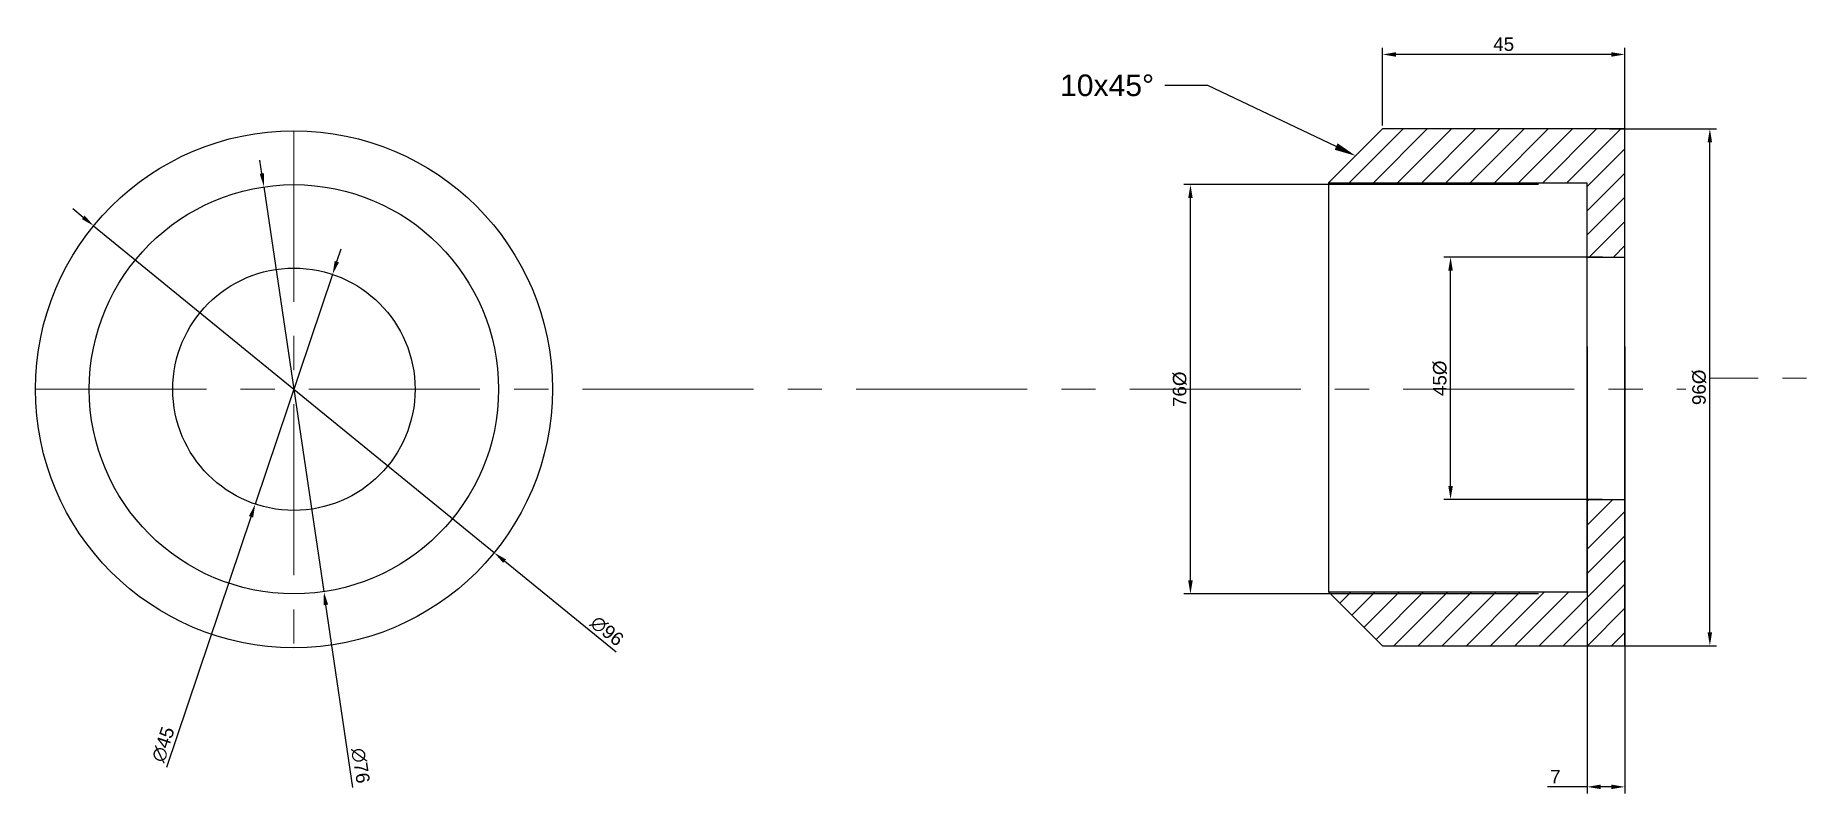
# Model space of a CAD drawing. Header units: millimetres. Extents: x 2972 to 3301, y 1178 to 1319.
import ezdxf
from ezdxf import colors
from ezdxf.entities.mleader import LeaderData, LeaderLine
from ezdxf.math import Vec2, Vec3

# ---------------------------------------------------------------- set-up
doc = ezdxf.new("R2010")
doc.units = ezdxf.units.MM
doc.linetypes.add('AXES', pattern=[50.8, 31.75, -6.35, 6.35, -6.35])
doc.layers.add('Calque1', color=7, linetype='Continuous')
doc.layers.add('les axes', color=135, linetype='AXES', lineweight=5)
doc.styles.get("Standard").update_dxf_attribs({"font": 'arial.ttf'})
doc.dimstyles.new('ISO-25', dxfattribs={"dimtxt": 2.5, "dimasz": 2.5, "dimexe": 1.25, "dimexo": 0.625, "dimtad": 1, "dimtxsty": 'Standard', "dimcen": 2.5, "dimadec": 0, "dimazin": 0, "dimtfac": 1, "dimtmove": 0, "dimatfit": 3, "dimfxl": 1, "dimarcsym": 0})

# ---------------------------------------------------------------- blocks, each defined once
blk = doc.blocks.new('*D11')
at = {"color": 0, "lineweight": -2, "transparency": 16777216}
for p, q in [((3222.06, 1302.25), (3222.06, 1316.69)), ((3267.06, 1292.25), (3267.06, 1316.69)), ((3264.56, 1315.44), (3224.56, 1315.44))]:
    blk.add_line(p, q, dxfattribs=at)
at = {"color": 0, "transparency": 16777216}
for points in [[(3224.56, 1315.86), (3224.56, 1315.02), (3222.06, 1315.44)], [(3264.56, 1315.86), (3264.56, 1315.02), (3267.06, 1315.44)]]:
    blk.add_solid(points, dxfattribs=at)
at = {"layer": 'Defpoints', "color": 0, "transparency": 16777216}
for p in [(3222.06, 1315.44), (3222.06, 1301.62), (3267.06, 1291.62)]:
    blk.add_point(p, dxfattribs=at)
at = {"color": 0, "transparency": 16777216, "insert": (3244.56, 1317.34), "char_height": 2.5, "attachment_point": 5}
blk.add_mtext('45', dxfattribs=at)
blk = doc.blocks.new('*D13')
at = {"color": 0, "lineweight": -2, "transparency": 16777216}
for p, q in [((2980.8, 1285.19), (2978.87, 1286.77)), ((2982.74, 1283.61), (3057.11, 1222.91)), ((3079.75, 1204.43), (3059.05, 1221.33))]:
    blk.add_line(p, q, dxfattribs=at)
at = {"color": 0, "transparency": 16777216}
for points in [[(2981.07, 1285.51), (2980.54, 1284.87), (2982.74, 1283.61)], [(3059.31, 1221.65), (3058.78, 1221.01), (3057.11, 1222.91)]]:
    blk.add_solid(points, dxfattribs=at)
at = {"layer": 'Defpoints', "color": 0, "transparency": 16777216}
for p in [(2982.74, 1283.61), (3057.11, 1222.91)]:
    blk.add_point(p, dxfattribs=at)
at = {"color": 0, "transparency": 16777216, "insert": (3078.07, 1208.35), "char_height": 2.5, "attachment_point": 5, "rotation": 320.7793}
blk.add_mtext('∅96', dxfattribs=at)
blk = doc.blocks.new('*D14')
at = {"color": 0, "lineweight": -2, "transparency": 16777216}
for p, q in [((3027.89, 1276.96), (3028.69, 1279.33)), ((3027.1, 1274.59), (3012.75, 1231.93)), ((2996.32, 1183.07), (3011.96, 1229.56))]:
    blk.add_line(p, q, dxfattribs=at)
at = {"color": 0, "transparency": 16777216}
for points in [[(3027.5, 1277.09), (3028.29, 1276.82), (3027.1, 1274.59)], [(3011.56, 1229.7), (3012.35, 1229.43), (3012.75, 1231.93)]]:
    blk.add_solid(points, dxfattribs=at)
at = {"layer": 'Defpoints', "color": 0, "transparency": 16777216}
for p in [(3027.1, 1274.59), (3012.75, 1231.93)]:
    blk.add_point(p, dxfattribs=at)
at = {"color": 0, "transparency": 16777216, "insert": (2995.66, 1187.29), "char_height": 2.5, "attachment_point": 5, "rotation": 71.4102}
blk.add_mtext('∅45', dxfattribs=at)
blk = doc.blocks.new('*D16')
at = {"color": 0, "lineweight": -2, "transparency": 16777216}
for p, q in [((3013.99, 1293.32), (3013.62, 1295.8)), ((3014.36, 1290.85), (3025.49, 1215.67)), ((3030.88, 1179.32), (3025.86, 1213.2))]:
    blk.add_line(p, q, dxfattribs=at)
at = {"color": 0, "transparency": 16777216}
for points in [[(3014.4, 1293.38), (3013.58, 1293.26), (3014.36, 1290.85)], [(3026.27, 1213.26), (3025.45, 1213.14), (3025.49, 1215.67)]]:
    blk.add_solid(points, dxfattribs=at)
at = {"layer": 'Defpoints', "color": 0, "transparency": 16777216}
for p in [(3014.36, 1290.85), (3025.49, 1215.67)]:
    blk.add_point(p, dxfattribs=at)
at = {"color": 0, "transparency": 16777216, "insert": (3032.28, 1183.35), "char_height": 2.5, "attachment_point": 5, "rotation": 278.4266}
blk.add_mtext('∅76', dxfattribs=at)
blk = doc.blocks.new('*D17')
at = {"color": 0, "lineweight": -2, "transparency": 16777216}
for p, q in [((3260.06, 1261.17), (3260.06, 1178.16)), ((3267.06, 1261.17), (3267.06, 1178.16)), ((3260.06, 1179.41), (3252.73, 1179.41)), ((3264.56, 1179.41), (3262.56, 1179.41))]:
    blk.add_line(p, q, dxfattribs=at)
at = {"color": 0, "transparency": 16777216}
for points in [[(3262.56, 1179.83), (3262.56, 1179), (3260.06, 1179.41)], [(3264.56, 1179.83), (3264.56, 1179), (3267.06, 1179.41)]]:
    blk.add_solid(points, dxfattribs=at)
at = {"layer": 'Defpoints', "color": 0, "transparency": 16777216}
for p in [(3260.06, 1261.79), (3267.06, 1261.79), (3260.06, 1179.41)]:
    blk.add_point(p, dxfattribs=at)
at = {"color": 0, "transparency": 16777216, "insert": (3254.16, 1181.29), "char_height": 2.5, "attachment_point": 5}
blk.add_mtext('7', dxfattribs=at)
blk = doc.blocks.new('*D18')
at = {"color": 0, "lineweight": -2, "transparency": 16777216}
for p, q in [((3264.19, 1301.62), (3284.1, 1301.62)), ((3282.85, 1208.12), (3282.85, 1299.12)), ((3264.19, 1205.62), (3284.1, 1205.62))]:
    blk.add_line(p, q, dxfattribs=at)
at = {"color": 0, "transparency": 16777216}
for points in [[(3282.43, 1299.12), (3283.26, 1299.12), (3282.85, 1301.62)], [(3282.43, 1208.12), (3283.26, 1208.12), (3282.85, 1205.62)]]:
    blk.add_solid(points, dxfattribs=at)
at = {"layer": 'Defpoints', "color": 0, "transparency": 16777216}
for p in [(3263.56, 1301.62), (3282.85, 1301.62), (3263.56, 1205.62)]:
    blk.add_point(p, dxfattribs=at)
at = {"color": 0, "transparency": 16777216, "insert": (3280.88, 1253.62), "char_height": 2.5, "attachment_point": 5, "rotation": 90}
blk.add_mtext('96%%C', dxfattribs=at)
blk = doc.blocks.new('*D19')
at = {"color": 0, "lineweight": -2, "transparency": 16777216}
for p, q in [((3251.02, 1291.26), (3185.15, 1291.26)), ((3186.4, 1217.76), (3186.4, 1288.76)), ((3251.02, 1215.26), (3185.15, 1215.26))]:
    blk.add_line(p, q, dxfattribs=at)
at = {"color": 0, "transparency": 16777216}
for points in [[(3185.98, 1288.76), (3186.82, 1288.76), (3186.4, 1291.26)], [(3185.98, 1217.76), (3186.82, 1217.76), (3186.4, 1215.26)]]:
    blk.add_solid(points, dxfattribs=at)
at = {"layer": 'Defpoints', "color": 0, "transparency": 16777216}
for p in [(3186.4, 1291.26), (3251.64, 1291.26), (3251.64, 1215.26)]:
    blk.add_point(p, dxfattribs=at)
at = {"color": 0, "transparency": 16777216, "insert": (3184.43, 1253.26), "char_height": 2.5, "attachment_point": 5, "rotation": 90}
blk.add_mtext('76%%C', dxfattribs=at)
blk = doc.blocks.new('*D20')
at = {"color": 0, "lineweight": -2, "transparency": 16777216}
for p, q in [((3262.94, 1277.8), (3233.45, 1277.8)), ((3234.7, 1235.3), (3234.7, 1275.3)), ((3262.94, 1232.8), (3233.45, 1232.8))]:
    blk.add_line(p, q, dxfattribs=at)
at = {"color": 0, "transparency": 16777216}
for points in [[(3234.28, 1275.3), (3235.12, 1275.3), (3234.7, 1277.8)], [(3234.28, 1235.3), (3235.12, 1235.3), (3234.7, 1232.8)]]:
    blk.add_solid(points, dxfattribs=at)
at = {"layer": 'Defpoints', "color": 0, "transparency": 16777216}
for p in [(3234.7, 1277.8), (3263.56, 1277.8), (3263.56, 1232.8)]:
    blk.add_point(p, dxfattribs=at)
at = {"color": 0, "transparency": 16777216, "insert": (3232.73, 1255.3), "char_height": 2.5, "attachment_point": 5, "rotation": 90}
blk.add_mtext('45%%C', dxfattribs=at)

msp = doc.modelspace()

# ---------------------------------------------------------------- hatches: boundary and pattern name
h = msp.add_hatch()
h.set_pattern_fill('ANSI31', color=256)
h.set_pattern_definition([(45, (22.5, 2.0434), (-2.245064, 2.245064), [])])
h.paths.add_polyline_path([(3222.063, 1301.62), (3212.063, 1291.62), (3260.063, 1291.62), (3260.063, 1277.804), (3267.063, 1277.804), (3267.063, 1301.62)])
h.paths.add_polyline_path([(3267.063, 1232.804), (3260.063, 1232.804), (3260.063, 1215.62), (3212.063, 1215.62), (3222.063, 1205.62), (3267.063, 1205.62)])

# ---------------------------------------------------------------- linework, layer by layer
for p, q in [((3212.063, 1291.62), (3222.063, 1301.62)), ((3267.063, 1301.62), (3222.063, 1301.62)), ((3222.063, 1301.62), (3222.063, 1301.62)), ((3267.063, 1205.62), (3267.063, 1301.62)), ((3212.063, 1291.62), (3212.063, 1215.62)), ((3212.063, 1291.62), (3260.063, 1291.62)), ((3260.063, 1215.62), (3260.063, 1291.62)), ((3260.063, 1277.804), (3267.063, 1277.804)), ((3260.063, 1232.804), (3267.063, 1232.804)), ((3212.063, 1215.62), (3222.063, 1205.62)), ((3212.063, 1215.62), (3260.063, 1215.62)), ((3222.063, 1205.62), (3267.063, 1205.62))]:
    msp.add_line(p, q)
for radius in [48, 38, 22.5]:
    msp.add_circle((3019.925, 1253.26), radius)
at = {"layer": 'Calque1'}
for p, q in [((3267.063, 1255.304), (3267.063, 1232.804)), ((3267.063, 1232.804), (3267.063, 1255.304))]:
    msp.add_line(p, q, dxfattribs=at)
at = {"layer": 'les axes'}
for p, q in [((3019.925, 1301.26), (3019.925, 1205.26)), ((2971.925, 1253.26), (3278.357, 1253.26)), ((3282.847, 1255.304), (3291.828, 1255.304)), ((3296.318, 1255.304), (3300.808, 1255.304))]:
    msp.add_line(p, q, dxfattribs=at)

# ---------------------------------------------------------------- dimensions: what is measured, and where the dimension line sits
dim = msp.add_linear_dim(base=(3222.063, 1315.441), p1=(3267.063, 1291.62), p2=(3222.063, 1301.62), dimstyle='ISO-25')
dim.commit()
dim.dimension.update_dxf_attribs({"geometry": '*D11', "text_midpoint": (3244.563, 1317.338)})
dim = msp.add_linear_dim(base=(3282.847, 1301.62), p1=(3263.563, 1205.62), p2=(3263.563, 1301.62), angle=90, text='96%%C', dimstyle='ISO-25')
dim.commit()
dim.dimension.update_dxf_attribs({"geometry": '*D18', "text_midpoint": (3282.847, 1253.62), "dimtype": 160})
for p1, p2, picture, middle in [((3014.356, 1290.85), (3025.494, 1215.67), '*D16', (3030.325, 1183.057)), ((2982.739, 1283.611), (3057.111, 1222.909), '*D13', (3076.823, 1206.821)), ((3027.098, 1274.586), (3012.752, 1231.934), '*D14', (2997.524, 1186.658))]:
    dim = msp.add_diameter_dim_2p(p1=p1, p2=p2, dimstyle='ISO-25')
    dim.commit()
    dim.dimension.update_dxf_attribs({"geometry": picture, "text_midpoint": middle, "dimtype": 163})
for base, p1, p2, text, picture, middle in [((3186.4, 1291.26), (3251.642, 1215.26), (3251.642, 1291.26), '76%%C', '*D19', (3184.429, 1253.26)), ((3234.701, 1277.804), (3263.563, 1232.804), (3263.563, 1277.804), '45%%C', '*D20', (3232.729, 1255.304))]:
    dim = msp.add_linear_dim(base=base, p1=p1, p2=p2, angle=90, text=text, dimstyle='ISO-25')
    dim.commit()
    dim.dimension.update_dxf_attribs({"geometry": picture, "text_midpoint": middle})
dim = msp.add_linear_dim(base=(3260.063, 1179.414), p1=(3267.063, 1261.793), p2=(3260.063, 1261.793), dimstyle='ISO-25')
dim.commit()
dim.dimension.update_dxf_attribs({"geometry": '*D17', "text_midpoint": (3254.165, 1179.414), "dimtype": 160})

# ---------------------------------------------------------------- leaders
ml = msp.add_multileader_mtext('Standard')
ml.set_content('10x45°', color=256)
ml.set_leader_properties()
ml.build(insert=Vec2(0, 0))
ctx = ml.context
ctx.base_point, ctx.plane_origin = Vec3(3161.164, 1309.68), Vec3(3217.063, 1296.62)
ctx.text_align_type = 2
notes = []
notes.append((ctx, [(0, (1, 1, 0), (3189.644, 1309.68), (-1, 0), 8, [(0, [(3217.063, 1296.62)], 0, [])])]))
ctx.mtext.insert, ctx.mtext.alignment, ctx.mtext.flow_direction = Vec3(3179.644, 1311.715), 3, 5
for ctx, leaders in notes:
    for number, flags, end, landing, length, lines in leaders:
        leader = LeaderData()
        leader.index, (leader.has_last_leader_line, leader.has_dogleg_vector, leader.attachment_direction) = number, flags
        leader.last_leader_point, leader.dogleg_vector, leader.dogleg_length = Vec3(end), Vec3(landing), length
        for number, points, colour, breaks in lines:
            line = LeaderLine()
            line.index, line.vertices, line.color, line.breaks = number, Vec3.list(points), colors.encode_raw_color(colour), breaks
            leader.lines.append(line)
        ctx.leaders.append(leader)

doc.saveas('drawing.dxf')
